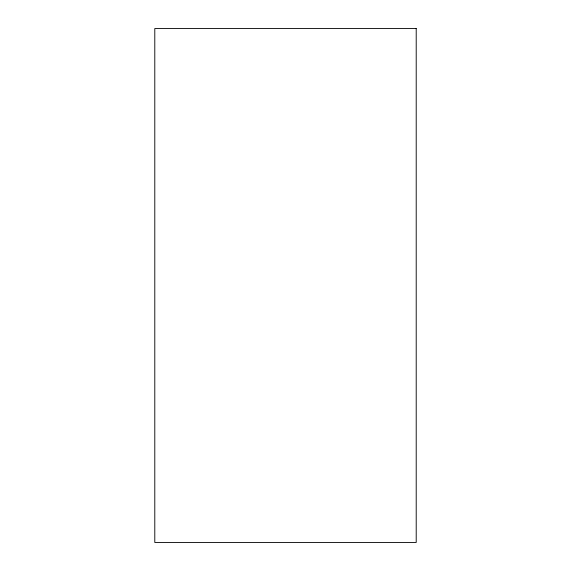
<?xml version="1.0" encoding="UTF-8"?>
<svg xmlns="http://www.w3.org/2000/svg" width="571" height="571" viewBox="0 0 571 571"><rect width="100%" height="100%" fill="white"/><g stroke="black" fill="none" stroke-linecap="round" stroke-linejoin="round"><path stroke-width="0.86" d="M416.209 28.55L154.791 28.55L154.791 542.45L416.209 542.45L416.209 28.55"/></g></svg>
